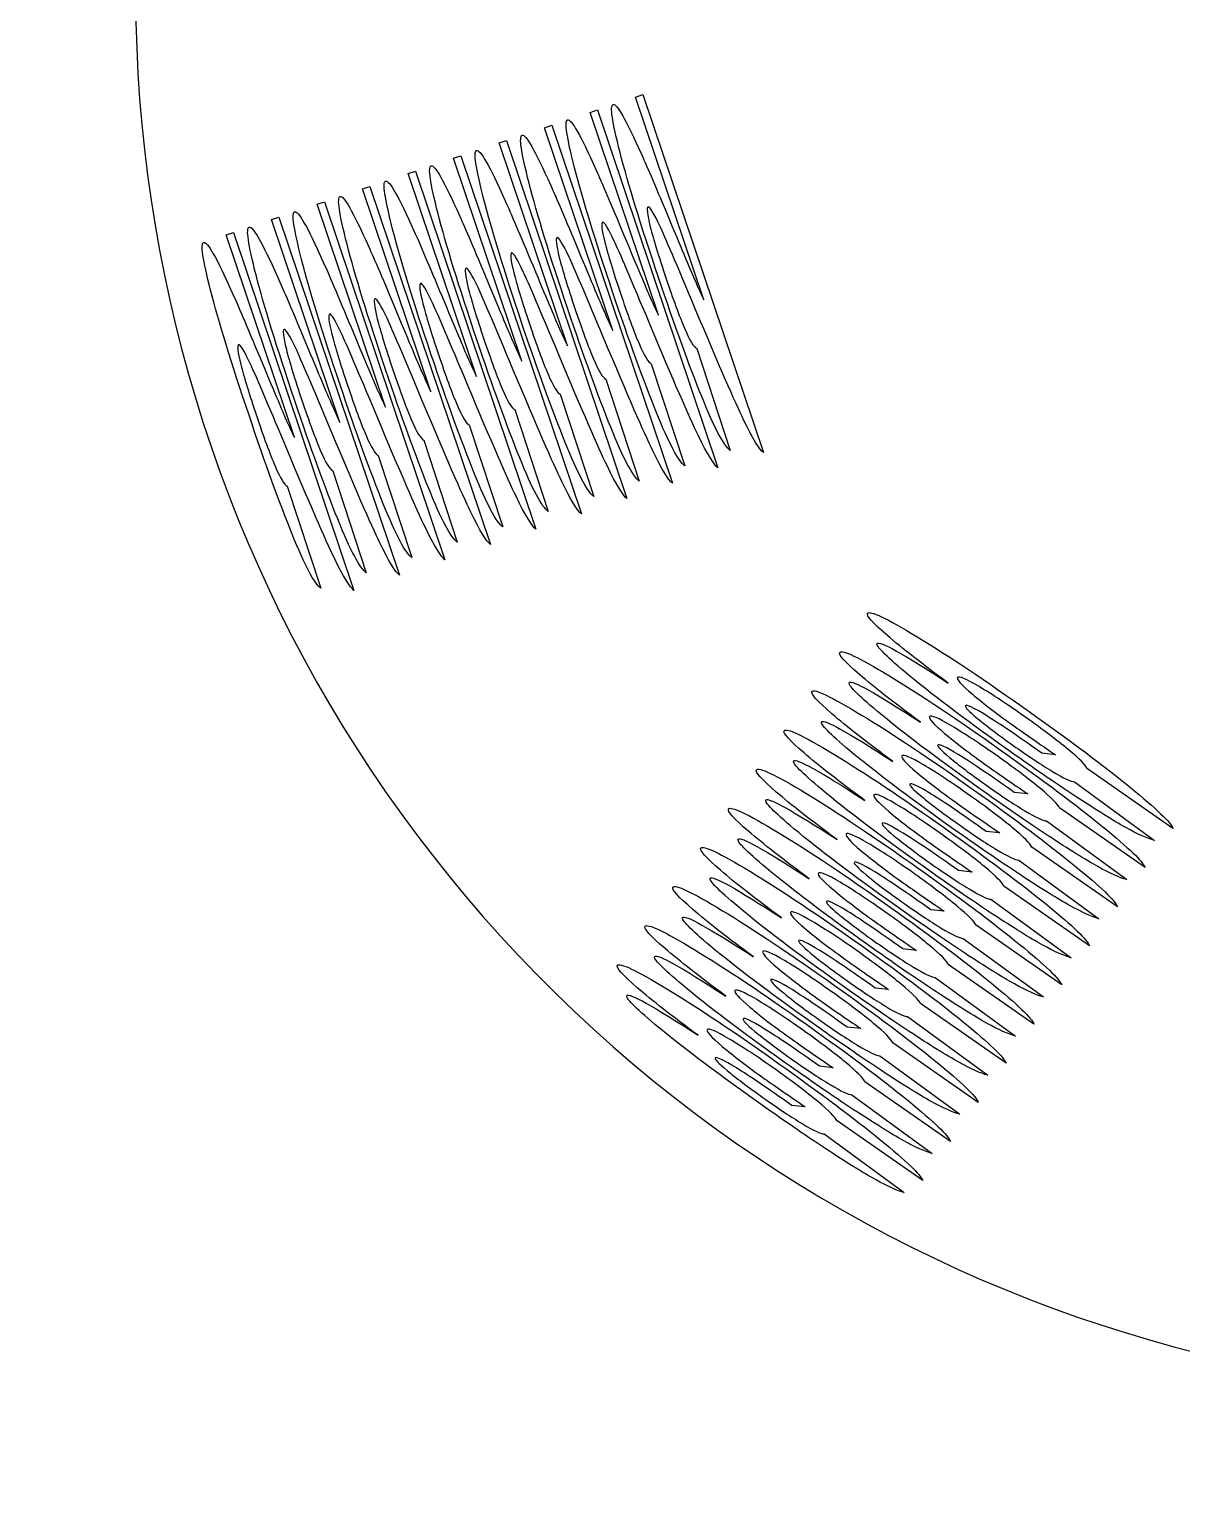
# Model space of a CAD drawing. Extents: x 4.7 to 101.2, y 199.7 to 292.
# Drawn here: x 4.7 to 40.75, y 199.74 to 245.85 of the extents above; entities that cross this region are included whole.
import ezdxf

# ---------------------------------------------------------------- set-up
doc = ezdxf.new("R2010")
doc.units = 0
doc.layers.add('Ebene_1', color=7, linetype='CONTINUOUS')

msp = doc.modelspace()

# ---------------------------------------------------------------- linework, layer by layer
at = {"layer": 'Ebene_1', "color": 7}
for points in [[(23.666184, 243.730569), (23.895689, 243.807808), (27.66684, 232.602263)], [(25.802543, 237.382644), (23.666184, 243.730569)], [(22.242403, 243.251405), (22.471909, 243.328644), (26.243059, 232.123099)], [(24.378763, 236.90348), (22.242403, 243.251405)], [(20.81861, 242.772237), (21.048115, 242.849476), (24.819266, 231.643931)], [(22.954969, 236.424312), (20.81861, 242.772237)], [(19.394816, 242.293069), (19.624322, 242.370308), (23.395472, 231.164763)], [(21.531176, 235.945144), (19.394816, 242.293069)], [(17.971036, 241.813905), (18.200541, 241.891144), (21.971692, 230.685599)], [(20.107395, 235.46598), (17.971036, 241.813905)], [(16.547242, 241.334737), (16.776748, 241.411976), (20.547898, 230.206431)], [(18.683602, 234.986812), (16.547242, 241.334737)], [(15.123462, 240.855574), (15.352967, 240.932812), (19.124118, 229.727268)], [(17.259821, 234.507648), (15.123462, 240.855574)], [(13.699668, 240.376405), (13.929174, 240.453644), (17.700324, 229.2481)], [(15.836028, 234.02848), (13.699668, 240.376405)], [(12.275888, 239.897242), (12.505393, 239.97448), (16.276543, 228.768936)], [(14.412247, 233.549316), (12.275888, 239.897242)], [(10.852094, 239.418074), (11.0816, 239.495312), (14.85275, 228.289768)], [(12.988454, 233.070148), (10.852094, 239.418074), (11.0816, 239.495312), (14.85275, 228.289768)], [(12.988454, 233.070148), (10.852094, 239.418074)], [(25.58038, 235.864122), (26.627769, 232.670503)], [(24.1566, 235.384958), (25.203989, 232.191339)], [(22.732806, 234.90579), (23.780195, 231.712171)], [(21.309013, 234.426622), (22.356402, 231.233003)], [(19.885232, 233.947458), (20.932621, 230.753839)], [(18.461439, 233.46829), (19.508828, 230.274671)], [(17.037658, 232.989126), (18.085047, 229.795507)], [(15.613865, 232.509958), (16.661254, 229.316339)], [(14.190084, 232.030794), (15.237473, 228.837175)], [(12.766291, 231.551626), (13.813679, 228.358007)], [(12.766291, 231.551626), (13.813679, 228.358007)], [(36.806173, 223.146148), (36.381846, 223.191402)], [(40.481991, 220.838337), (37.80326, 222.705041)], [(37.395757, 222.297387), (39.906594, 220.463803)], [(35.935948, 221.921609), (35.511621, 221.966864)], [(39.611766, 219.613798), (36.933035, 221.480502)], [(36.525531, 221.072848), (39.036369, 219.239265)], [(35.065722, 220.697071), (34.641395, 220.742325)], [(38.741541, 218.38926), (36.06281, 220.255964)], [(34.195497, 219.472532), (33.77117, 219.517786)], [(35.655306, 219.84831), (38.166143, 218.014726)], [(37.871315, 217.164721), (35.192584, 219.031425)], [(34.78508, 218.623771), (37.295918, 216.790187)], [(33.325272, 218.247994), (32.900945, 218.293248)], [(37.00109, 215.940183), (34.322359, 217.806887)], [(33.914855, 217.399233), (36.425693, 215.565649)], [(32.455046, 217.023455), (32.030719, 217.068709)], [(36.130865, 214.715644), (33.452134, 216.582348)], [(31.584821, 215.798916), (31.160494, 215.844171)], [(33.04463, 216.174694), (35.555467, 214.34111)], [(35.260639, 213.491105), (32.581908, 215.357809)], [(32.174404, 214.950155), (34.685242, 213.116572)], [(30.714596, 214.574378), (30.290268, 214.619632)], [(34.390414, 212.266567), (31.711683, 214.133271)], [(31.304179, 213.725617), (33.815016, 211.892033)], [(29.84437, 213.349839), (29.420043, 213.395093)], [(33.520188, 211.042028), (30.841457, 212.908732)], [(28.974145, 212.125301), (28.549818, 212.170555)], [(28.974145, 212.125301), (28.549818, 212.170555)], [(30.433954, 212.501078), (32.944791, 210.667495)], [(32.649963, 209.81749), (29.971232, 211.684194)], [(32.649957, 209.81748), (32.649963, 209.81749), (29.971232, 211.684194)], [(29.563728, 211.27654), (32.074566, 209.442956)], [(29.563728, 211.27654), (32.074566, 209.442956)]]:
    msp.add_lwpolyline(points, dxfattribs=at)
for points in [[(40.481986, 220.838327)], [(39.61176, 219.613789)], [(38.741535, 218.38925)], [(37.87131, 217.164711)], [(37.001084, 215.940173)], [(36.130859, 214.715634)], [(35.260633, 213.491096)], [(34.390408, 212.266557)], [(33.520183, 211.042019)], [(32.649957, 209.81748)]]:
    msp.add_lwpolyline(points, close=True, dxfattribs=at)
for points in [[(12.55739, 266.428838), (4.697009, 250.516815), (7.195783, 231.436613), (18.888538, 218.0853)], [(23.178961, 241.996177), (22.931053, 242.959692), (22.8581, 243.458614), (22.9601, 243.492941)], [(22.9601, 243.492941), (23.018135, 243.512473), (23.119477, 243.394597), (23.264125, 243.139316)], [(21.75518, 241.517013), (21.507273, 242.480529), (21.434319, 242.97945), (21.536319, 243.013777)], [(21.536319, 243.013777), (21.594354, 243.033309), (21.695696, 242.915434), (21.840345, 242.660152)], [(23.264125, 243.139316), (23.405627, 242.89144), (23.603372, 242.485175), (23.85736, 241.920518)], [(20.331387, 241.037845), (20.083479, 242.001361), (20.010526, 242.500282), (20.112526, 242.534609)], [(20.112526, 242.534609), (20.170561, 242.554141), (20.271903, 242.436266), (20.416551, 242.180984)], [(21.840345, 242.660152), (21.981847, 242.412277), (22.179591, 242.006011), (22.433579, 241.441355)], [(18.907593, 240.558677), (18.659686, 241.522192), (18.586732, 242.021114), (18.688732, 242.055441)], [(18.688732, 242.055441), (18.746767, 242.074973), (18.848109, 241.957097), (18.992758, 241.701816)], [(20.416551, 242.180984), (20.558053, 241.933109), (20.755798, 241.526843), (21.009786, 240.962187)], [(17.264951, 241.576277), (17.322987, 241.595809), (17.424329, 241.477934), (17.568977, 241.222652)], [(18.992758, 241.701816), (19.13426, 241.453941), (19.332004, 241.047675), (19.585992, 240.483019)], [(24.381628, 238.082272), (23.82776, 239.728028), (23.426871, 241.032662), (23.178961, 241.996177)], [(23.85736, 241.920518), (24.025635, 241.546552), (24.315266, 240.867259), (24.72625, 239.882641)], [(17.483813, 240.079513), (17.235905, 241.043029), (17.162951, 241.54195), (17.264951, 241.576277)], [(17.568977, 241.222652), (17.710479, 240.974777), (17.908224, 240.568511), (18.162212, 240.003855)], [(22.957847, 237.603109), (22.403979, 239.248864), (22.00309, 240.553499), (21.75518, 241.517013)], [(22.433579, 241.441355), (22.601855, 241.067388), (22.891485, 240.388096), (23.30247, 239.403477)], [(16.060019, 239.600345), (15.812112, 240.563861), (15.739158, 241.062782), (15.841158, 241.097109)], [(15.841158, 241.097109), (15.899193, 241.116641), (16.000535, 240.998766), (16.145184, 240.743484)], [(16.145184, 240.743484), (16.286685, 240.495609), (16.48443, 240.089343), (16.738418, 239.524687)], [(21.534054, 237.123941), (20.980186, 238.769696), (20.579297, 240.074331), (20.331387, 241.037845)], [(21.009786, 240.962187), (21.178061, 240.58822), (21.467692, 239.908927), (21.878676, 238.924309)], [(14.636239, 239.121181), (14.388331, 240.084697), (14.315377, 240.583618), (14.417377, 240.617946)], [(14.417377, 240.617946), (14.475413, 240.637477), (14.576754, 240.519602), (14.721403, 240.26432)], [(14.721403, 240.26432), (14.862905, 240.016445), (15.06065, 239.610179), (15.314638, 239.045523)], [(20.11026, 236.644773), (19.556392, 238.290528), (19.155503, 239.595162), (18.907593, 240.558677)], [(19.585992, 240.483019), (19.754268, 240.109052), (20.043898, 239.429759), (20.454883, 238.445141)], [(24.057339, 240.29077), (24.002235, 240.272225), (24.025114, 240.064625), (24.125974, 239.66797)], [(24.430639, 239.681855), (24.2316, 240.104567), (24.107167, 240.307539), (24.057339, 240.29077)], [(13.212445, 238.642013), (12.964538, 239.605529), (12.891584, 240.10445), (12.993584, 240.138778)], [(12.993584, 240.138778), (13.051619, 240.158309), (13.152961, 240.040434), (13.29761, 239.785152)], [(13.29761, 239.785152), (13.439111, 239.537277), (13.636856, 239.131011), (13.890844, 238.566355)], [(18.68648, 236.165609), (18.132612, 237.811364), (17.731723, 239.115999), (17.483813, 240.079513)], [(18.162212, 240.003855), (18.330487, 239.629888), (18.620117, 238.950596), (19.031102, 237.965977)], [(22.633558, 239.811606), (22.578455, 239.793061), (22.601333, 239.585462), (22.702193, 239.188807)], [(23.006859, 239.202691), (22.80782, 239.625404), (22.683386, 239.828375), (22.633558, 239.811606)], [(24.72625, 239.882641), (25.137236, 238.89802), (25.400396, 238.273141), (25.51573, 238.008004)], [(11.788665, 238.16285), (11.540757, 239.126365), (11.467803, 239.625286), (11.569803, 239.659614)], [(11.569803, 239.659614), (11.627839, 239.679145), (11.72918, 239.56127), (11.873829, 239.305988)], [(11.873829, 239.305988), (12.015331, 239.058113), (12.213076, 238.651847), (12.467064, 238.087191)], [(17.262686, 235.686441), (16.708818, 237.332196), (16.307929, 238.636831), (16.060019, 239.600345)], [(16.738418, 239.524687), (16.906694, 239.15072), (17.196324, 238.471428), (17.607309, 237.486809)], [(21.209765, 239.332438), (21.154661, 239.313893), (21.177539, 239.106294), (21.2784, 238.709639)], [(21.583065, 238.723523), (21.384026, 239.146236), (21.259593, 239.349207), (21.209765, 239.332438)], [(23.30247, 239.403477), (23.713455, 238.418856), (23.976615, 237.793977), (24.091949, 237.52884)], [(24.125974, 239.66797), (24.223696, 239.278704), (24.386138, 238.746578), (24.6133, 238.071591)], [(25.533733, 237.102223), (24.945021, 238.508288), (24.577323, 239.368165), (24.430639, 239.681855)], [(10.364871, 237.683682), (10.116964, 238.647197), (10.04401, 239.146118), (10.14601, 239.180446)], [(10.364871, 237.683682), (10.116964, 238.647197), (10.04401, 239.146118), (10.14601, 239.180446)], [(10.14601, 239.180446), (10.204045, 239.199977), (10.305387, 239.082102), (10.450036, 238.82682)], [(10.14601, 239.180446), (10.204045, 239.199977), (10.305387, 239.082102), (10.450036, 238.82682)], [(10.450036, 238.82682), (10.591537, 238.578945), (10.789282, 238.172679), (11.04327, 237.608023)], [(10.450036, 238.82682), (10.591537, 238.578945), (10.789282, 238.172679), (11.04327, 237.608023)], [(15.838905, 235.207277), (15.285038, 236.853032), (14.884149, 238.157667), (14.636239, 239.121181)], [(15.314638, 239.045523), (15.482913, 238.671556), (15.772543, 237.992264), (16.183528, 237.007646)], [(19.785971, 238.85327), (19.730868, 238.834725), (19.753746, 238.627125), (19.854606, 238.230471)], [(20.159272, 238.244355), (19.960233, 238.667067), (19.835799, 238.870039), (19.785971, 238.85327)], [(21.878676, 238.924309), (22.289662, 237.939688), (22.552822, 237.314809), (22.668156, 237.049672)], [(22.702193, 239.188807), (22.799915, 238.79954), (22.962357, 238.267414), (23.189519, 237.592427)], [(24.109952, 236.623059), (23.52124, 238.029124), (23.153542, 238.889002), (23.006859, 239.202691)], [(14.415112, 234.728109), (13.861244, 236.373864), (13.460355, 237.678499), (13.212445, 238.642013)], [(13.890844, 238.566355), (14.05912, 238.192388), (14.34875, 237.513096), (14.759734, 236.528477)], [(18.362191, 238.374106), (18.307087, 238.355561), (18.329965, 238.147962), (18.430826, 237.751307)], [(18.735491, 237.765191), (18.536452, 238.187904), (18.412019, 238.390875), (18.362191, 238.374106)], [(20.454883, 238.445141), (20.865868, 237.46052), (21.129028, 236.835641), (21.244362, 236.570504)], [(21.2784, 238.709639), (21.376122, 238.320372), (21.538564, 237.788246), (21.765726, 237.113259)], [(22.686159, 236.143891), (22.097447, 237.549956), (21.729749, 238.409834), (21.583065, 238.723523)], [(12.991331, 234.248945), (12.437464, 235.8947), (12.036575, 237.199335), (11.788665, 238.16285)], [(12.467064, 238.087191), (12.635339, 237.713224), (12.924969, 237.033932), (13.335954, 236.049314)], [(17.311697, 237.286023), (17.112659, 237.708736), (16.988225, 237.911707), (16.938397, 237.894938)], [(19.031102, 237.965977), (19.442088, 236.981356), (19.705248, 236.356477), (19.820582, 236.09134)], [(19.854606, 238.230471), (19.952328, 237.841204), (20.11477, 237.309078), (20.341932, 236.634091)], [(21.262365, 235.664723), (20.673653, 237.070788), (20.305955, 237.930665), (20.159272, 238.244355)], [(25.733871, 234.358019), (25.337748, 235.339198), (24.887, 236.580616), (24.381628, 238.082272)], [(24.6133, 238.071591), (24.83791, 237.404187), (25.032113, 236.878525), (25.195907, 236.494606)], [(25.51573, 238.008004), (25.628498, 237.750458), (25.724103, 237.542005), (25.802543, 237.382644)], [(11.567538, 233.769777), (11.01367, 235.415532), (10.612781, 236.720167), (10.364871, 237.683682)], [(11.567538, 233.769777), (11.01367, 235.415532), (10.612781, 236.720167), (10.364871, 237.683682)], [(11.04327, 237.608023), (11.211546, 237.234056), (11.501176, 236.554764), (11.91216, 235.570146)], [(11.04327, 237.608023), (11.211546, 237.234056), (11.501176, 236.554764), (11.91216, 235.570146)], [(16.938397, 237.894938), (16.883294, 237.876393), (16.906172, 237.668794), (17.007032, 237.272139)], [(17.607309, 237.486809), (18.018294, 236.502188), (18.281454, 235.877309), (18.396788, 235.612172)], [(18.430826, 237.751307), (18.528547, 237.362041), (18.69099, 236.829914), (18.918152, 236.154927)], [(19.838585, 235.185559), (19.249872, 236.591624), (18.882175, 237.451502), (18.735491, 237.765191)], [(24.310091, 233.878856), (23.913968, 234.860034), (23.46322, 236.101452), (22.957847, 237.603109)], [(23.189519, 237.592427), (23.41413, 236.925023), (23.608332, 236.399362), (23.772127, 236.015442)], [(24.091949, 237.52884), (24.204718, 237.271295), (24.300322, 237.062841), (24.378763, 236.90348)], [(15.514617, 237.415774), (15.459513, 237.39723), (15.482391, 237.18963), (15.583251, 236.792975)], [(15.887917, 236.806859), (15.688878, 237.229572), (15.564445, 237.432544), (15.514617, 237.415774)], [(16.183528, 237.007646), (16.594514, 236.023024), (16.857674, 235.398145), (16.973008, 235.133008)], [(17.007032, 237.272139), (17.104754, 236.882872), (17.267196, 236.350746), (17.494358, 235.675759)], [(18.414791, 234.706391), (17.826079, 236.112456), (17.458381, 236.972334), (17.311697, 237.286023)], [(22.886297, 233.399688), (22.490174, 234.380866), (22.039426, 235.622284), (21.534054, 237.123941)], [(21.765726, 237.113259), (21.990336, 236.445855), (22.184539, 235.920193), (22.348333, 235.536274)], [(22.668156, 237.049672), (22.780924, 236.792127), (22.876529, 236.583673), (22.954969, 236.424312)], [(27.053088, 233.611513), (26.77093, 234.192006), (26.264478, 235.355575), (25.533733, 237.102223)], [(14.090823, 236.936606), (14.035719, 236.918062), (14.058598, 236.710462), (14.159458, 236.313807)], [(14.464123, 236.327691), (14.265085, 236.750404), (14.140651, 236.953376), (14.090823, 236.936606)], [(14.759734, 236.528477), (15.17072, 235.543856), (15.43388, 234.918977), (15.549214, 234.65384)], [(15.583251, 236.792975), (15.680973, 236.403709), (15.843415, 235.871582), (16.070578, 235.196596)], [(16.991011, 234.227227), (16.402298, 235.633292), (16.034601, 236.49317), (15.887917, 236.806859)], [(21.462504, 232.920519), (21.066381, 233.901698), (20.615633, 235.143116), (20.11026, 236.644773)], [(20.341932, 236.634091), (20.566543, 235.966687), (20.760745, 235.441025), (20.92454, 235.057106)], [(21.244362, 236.570504), (21.357131, 236.312958), (21.452735, 236.104505), (21.531176, 235.945144)], [(25.629307, 233.132349), (25.347149, 233.712842), (24.840698, 234.876412), (24.109952, 236.623059)], [(12.667042, 236.457443), (12.611939, 236.438898), (12.634817, 236.231298), (12.735677, 235.834643)], [(13.040343, 235.848527), (12.841304, 236.27124), (12.716871, 236.474212), (12.667042, 236.457443)], [(14.159458, 236.313807), (14.25718, 235.924541), (14.419622, 235.392414), (14.646784, 234.717428)], [(15.567217, 233.748059), (14.978505, 235.154124), (14.610807, 236.014002), (14.464123, 236.327691)], [(20.038723, 232.441356), (19.6426, 233.422534), (19.191852, 234.663952), (18.68648, 236.165609)], [(18.918152, 236.154927), (19.142762, 235.487523), (19.336965, 234.961862), (19.500759, 234.577942)], [(19.820582, 236.09134), (19.93335, 235.833795), (20.028955, 235.625341), (20.107395, 235.46598)], [(24.205514, 232.653181), (23.923356, 233.233674), (23.416904, 234.397244), (22.686159, 236.143891)], [(25.195907, 236.494606), (25.359701, 236.110689), (25.487858, 235.900528), (25.58038, 235.864122)], [(11.243249, 235.978274), (11.188145, 235.95973), (11.211024, 235.75213), (11.311884, 235.355475)], [(11.243249, 235.978274), (11.188145, 235.95973), (11.211024, 235.75213), (11.311884, 235.355475)], [(11.616549, 235.369359), (11.41751, 235.792072), (11.293077, 235.995044), (11.243249, 235.978274)], [(11.616549, 235.369359), (11.41751, 235.792072), (11.293077, 235.995044), (11.243249, 235.978274)], [(12.735677, 235.834643), (12.833399, 235.445377), (12.995841, 234.91325), (13.223004, 234.238264)], [(14.143436, 233.268895), (13.554724, 234.674961), (13.187026, 235.534838), (13.040343, 235.848527)], [(13.335954, 236.049314), (13.74694, 235.064692), (14.010099, 234.439813), (14.125433, 234.174676)], [(18.61493, 231.962188), (18.218806, 232.943366), (17.768059, 234.184784), (17.262686, 235.686441)], [(17.494358, 235.675759), (17.718969, 235.008355), (17.913171, 234.482693), (18.076966, 234.098774)], [(18.396788, 235.612172), (18.509557, 235.354627), (18.605161, 235.146173), (18.683602, 234.986812)], [(22.78172, 232.174013), (22.499562, 232.754506), (21.99311, 233.918076), (21.262365, 235.664723)], [(23.772127, 236.015442), (23.93592, 235.631526), (24.064078, 235.421364), (24.1566, 235.384958)], [(11.311884, 235.355475), (11.409606, 234.966209), (11.572048, 234.434082), (11.79921, 233.759096)], [(11.311884, 235.355475), (11.409606, 234.966209), (11.572048, 234.434082), (11.79921, 233.759096)], [(12.719643, 232.789727), (12.130931, 234.195793), (11.763233, 235.05567), (11.616549, 235.369359)], [(12.719643, 232.789727), (12.130931, 234.195793), (11.763233, 235.05567), (11.616549, 235.369359)], [(11.91216, 235.570146), (12.323146, 234.585524), (12.586306, 233.960645), (12.70164, 233.695508)], [(11.91216, 235.570146), (12.323146, 234.585524), (12.586306, 233.960645), (12.70164, 233.695508)], [(17.191149, 231.483024), (16.795026, 232.464202), (16.344278, 233.70562), (15.838905, 235.207277)], [(16.070578, 235.196596), (16.295188, 234.529192), (16.48939, 234.00353), (16.653185, 233.61961)], [(21.357939, 231.694849), (21.075782, 232.275342), (20.56933, 233.438912), (19.838585, 235.185559)], [(22.348333, 235.536274), (22.512127, 235.152358), (22.640284, 234.942196), (22.732806, 234.90579)], [(15.767356, 231.003856), (15.371232, 231.985034), (14.920484, 233.226452), (14.415112, 234.728109)], [(14.646784, 234.717428), (14.871395, 234.050023), (15.065597, 233.524362), (15.229391, 233.140442)], [(16.973008, 235.133008), (17.085776, 234.875463), (17.181381, 234.66701), (17.259821, 234.507648)], [(19.934146, 231.215681), (19.651988, 231.796174), (19.145536, 232.959744), (18.414791, 234.706391)], [(20.92454, 235.057106), (21.088333, 234.673189), (21.216491, 234.463028), (21.309013, 234.426622)], [(14.343575, 230.524692), (13.947452, 231.50587), (13.496704, 232.747288), (12.991331, 234.248945)], [(13.223004, 234.238264), (13.447614, 233.57086), (13.641816, 233.045198), (13.805611, 232.661278)], [(15.549214, 234.65384), (15.661982, 234.396295), (15.757587, 234.187841), (15.836028, 234.02848)], [(18.510365, 230.736517), (18.228207, 231.31701), (17.721756, 232.48058), (16.991011, 234.227227)], [(19.500759, 234.577942), (19.664552, 234.194026), (19.79271, 233.983864), (19.885232, 233.947458)], [(26.627769, 232.670503), (26.427956, 232.814341), (26.12999, 233.376846), (25.733871, 234.358019)], [(12.919782, 230.045524), (12.523658, 231.026702), (12.07291, 232.26812), (11.567538, 233.769777)], [(12.919782, 230.045524), (12.523658, 231.026702), (12.07291, 232.26812), (11.567538, 233.769777)], [(11.79921, 233.759096), (12.02382, 233.091692), (12.218023, 232.56603), (12.381817, 232.18211)], [(11.79921, 233.759096), (12.02382, 233.091692), (12.218023, 232.56603), (12.381817, 232.18211)], [(14.125433, 234.174676), (14.238202, 233.917131), (14.333806, 233.708678), (14.412247, 233.549316)], [(18.076966, 234.098774), (18.240759, 233.714858), (18.368917, 233.504696), (18.461439, 233.46829)], [(25.203989, 232.191339), (25.004176, 232.335177), (24.70621, 232.897683), (24.310091, 233.878856)], [(12.70164, 233.695508), (12.814408, 233.437963), (12.910013, 233.22951), (12.988454, 233.070148)], [(12.70164, 233.695508), (12.814408, 233.437963), (12.910013, 233.22951), (12.988454, 233.070148)], [(17.086572, 230.257349), (16.804414, 230.837842), (16.297962, 232.001412), (15.567217, 233.748059)], [(16.653185, 233.61961), (16.816978, 233.235694), (16.945136, 233.025532), (17.037658, 232.989126)], [(23.780195, 231.712171), (23.580382, 231.856009), (23.282416, 232.418514), (22.886297, 233.399688)], [(27.66684, 232.602263), (27.539237, 232.694421), (27.334653, 233.030838), (27.053088, 233.611513)], [(15.662791, 229.778185), (15.380633, 230.358678), (14.874182, 231.522248), (14.143436, 233.268895)], [(15.229391, 233.140442), (15.393185, 232.756526), (15.521343, 232.546364), (15.613865, 232.509958)], [(22.356402, 231.233003), (22.156589, 231.376841), (21.858623, 231.939346), (21.462504, 232.920519)], [(26.243059, 232.123099), (26.115456, 232.215257), (25.910872, 232.551674), (25.629307, 233.132349)], [(14.238998, 229.299017), (13.95684, 229.87951), (13.450388, 231.04308), (12.719643, 232.789727)], [(14.238998, 229.299017), (13.95684, 229.87951), (13.450388, 231.04308), (12.719643, 232.789727)], [(13.805611, 232.661278), (13.969404, 232.277362), (14.097562, 232.067201), (14.190084, 232.030794)], [(20.932621, 230.753839), (20.732808, 230.897677), (20.434842, 231.460183), (20.038723, 232.441356)], [(24.819266, 231.643931), (24.691663, 231.736089), (24.487078, 232.072506), (24.205514, 232.653181)], [(12.381817, 232.18211), (12.545611, 231.798194), (12.673769, 231.588033), (12.766291, 231.551626)], [(12.381817, 232.18211), (12.545611, 231.798194), (12.673769, 231.588033), (12.766291, 231.551626)], [(19.508828, 230.274671), (19.309015, 230.418509), (19.011049, 230.981015), (18.61493, 231.962188)], [(23.395472, 231.164763), (23.267869, 231.256921), (23.063285, 231.593338), (22.78172, 232.174013)], [(18.085047, 229.795507), (17.885234, 229.939345), (17.587268, 230.501851), (17.191149, 231.483024)], [(21.971692, 230.685599), (21.844088, 230.777757), (21.639504, 231.114174), (21.357939, 231.694849)], [(16.661254, 229.316339), (16.46144, 229.460177), (16.163475, 230.022683), (15.767356, 231.003856)], [(20.547898, 230.206431), (20.420295, 230.298589), (20.215711, 230.635006), (19.934146, 231.215681)], [(19.124118, 229.727268), (18.996514, 229.819426), (18.79193, 230.155842), (18.510365, 230.736517)], [(15.237473, 228.837175), (15.03766, 228.981013), (14.739694, 229.543519), (14.343575, 230.524692)], [(17.700324, 229.2481), (17.572721, 229.340258), (17.368137, 229.676674), (17.086572, 230.257349)], [(13.813679, 228.358007), (13.613866, 228.501845), (13.3159, 229.064351), (12.919782, 230.045524)], [(13.813679, 228.358007), (13.613866, 228.501845), (13.3159, 229.064351), (12.919782, 230.045524)], [(16.276543, 228.768936), (16.14894, 228.861094), (15.944356, 229.19751), (15.662791, 229.778185)], [(14.85275, 228.289768), (14.725147, 228.381926), (14.520563, 228.718342), (14.238998, 229.299017)], [(14.85275, 228.289768), (14.725147, 228.381926), (14.520563, 228.718342), (14.238998, 229.299017)], [(31.548926, 226.875525), (31.086313, 227.274417), (30.878436, 227.506832), (30.925294, 227.572769)], [(30.925294, 227.572769), (30.993289, 227.668448), (31.511098, 227.423202), (32.478722, 226.83703)], [(33.451591, 225.387962), (32.639233, 225.985407), (32.005012, 226.481261), (31.548926, 226.875525)], [(30.055069, 226.34823), (30.123064, 226.443909), (30.640873, 226.198663), (31.608496, 225.612491)], [(32.103191, 225.728417), (31.469396, 226.259409), (31.176456, 226.558617), (31.224371, 226.626041)], [(31.224371, 226.626041), (31.292366, 226.72172), (32.034773, 226.309027), (33.451591, 225.387962)], [(32.478722, 226.83703), (33.446343, 226.250856), (34.615043, 225.471049), (35.984821, 224.497608)], [(30.678701, 225.650986), (30.216088, 226.049879), (30.00821, 226.282294), (30.055069, 226.34823)], [(30.354146, 225.401502), (30.422141, 225.497182), (31.164547, 225.084489), (32.581365, 224.163424)], [(32.581365, 224.163424), (31.769008, 224.760869), (31.134787, 225.256723), (30.678701, 225.650986)], [(31.608496, 225.612491), (32.576118, 225.026317), (33.744818, 224.24651), (35.114596, 223.27307)], [(35.281764, 223.321813), (33.931555, 224.281347), (32.87203, 225.083548), (32.103191, 225.728417)], [(33.736778, 225.561335), (33.699433, 225.508786), (33.855737, 225.335033), (34.205691, 225.040076)], [(34.417892, 225.276512), (34.003275, 225.521919), (33.776236, 225.61686), (33.736778, 225.561335)], [(29.808476, 224.426447), (29.345862, 224.82534), (29.137985, 225.057755), (29.184843, 225.123692)], [(29.184843, 225.123692), (29.252838, 225.219371), (29.770647, 224.974125), (30.738271, 224.387953)], [(31.232966, 224.503878), (30.599171, 225.03487), (30.306231, 225.334078), (30.354146, 225.401502)], [(34.205691, 225.040076), (34.555644, 224.745119), (34.998054, 224.407588), (35.532919, 224.027483)], [(35.881254, 224.310433), (35.313774, 224.713715), (34.825987, 225.035742), (34.417892, 225.276512)], [(33.992481, 224.677893), (33.96641, 224.641206), (34.089124, 224.509977), (34.360623, 224.284206)], [(34.653513, 224.364811), (34.243476, 224.616662), (34.023132, 224.721023), (33.992481, 224.677893)], [(30.36274, 223.279339), (29.728945, 223.810332), (29.436005, 224.10954), (29.483921, 224.176964)], [(29.483921, 224.176964), (29.551916, 224.272643), (30.294322, 223.85995), (31.71114, 222.938885)], [(31.71114, 222.938885), (30.898783, 223.53633), (30.264561, 224.032184), (29.808476, 224.426447)], [(30.738271, 224.387953), (31.705893, 223.801779), (32.874593, 223.021972), (34.244371, 222.048531)], [(34.411539, 222.097274), (33.061329, 223.056808), (32.001805, 223.85901), (31.232966, 224.503878)], [(32.866552, 224.336797), (32.829207, 224.284247), (32.985512, 224.110494), (33.335466, 223.815537)], [(33.547667, 224.051974), (33.133049, 224.29738), (32.906011, 224.392321), (32.866552, 224.336797)], [(34.360623, 224.284206), (34.632123, 224.058434), (35.005954, 223.776356), (35.482115, 223.437969)], [(36.381846, 223.191402), (35.63927, 223.721273), (35.063159, 224.11241), (34.653513, 224.364811)], [(37.202399, 223.310001), (36.849978, 223.601485), (36.409597, 223.934963), (35.881254, 224.310433)], [(35.984821, 224.497608), (37.282849, 223.575157), (38.339021, 222.782053), (39.153337, 222.118295)], [(28.93825, 223.201909), (28.475637, 223.600802), (28.26776, 223.833216), (28.314618, 223.899153)], [(28.314618, 223.899153), (28.382613, 223.994832), (28.900422, 223.749586), (29.868046, 223.163414)], [(33.335466, 223.815537), (33.685419, 223.52058), (34.127828, 223.183049), (34.662694, 222.802944)], [(35.011028, 223.085894), (34.443549, 223.489176), (33.955762, 223.811203), (33.547667, 224.051974)], [(35.532919, 224.027483), (35.885148, 223.777169), (36.309566, 223.483391), (36.806173, 223.146148)], [(30.840915, 221.714347), (30.028557, 222.311792), (29.394336, 222.807646), (28.93825, 223.201909)], [(29.868046, 223.163414), (30.835667, 222.57724), (32.004367, 221.797433), (33.374145, 220.823993)], [(33.541313, 220.872736), (32.191104, 221.83227), (31.131579, 222.634471), (30.36274, 223.279339)], [(32.677442, 222.827435), (32.262824, 223.072842), (32.035786, 223.167783), (31.996327, 223.112258)], [(33.122256, 223.453355), (33.096184, 223.416668), (33.218898, 223.285439), (33.490398, 223.059667)], [(33.783288, 223.140273), (33.37325, 223.392124), (33.152906, 223.496484), (33.122256, 223.453355)], [(35.114596, 223.27307), (36.412624, 222.350619), (37.468796, 221.557514), (38.283112, 220.893756)], [(37.448798, 221.833281), (36.793362, 222.264748), (36.071017, 222.760926), (35.281764, 223.321813)], [(35.482115, 223.437969), (35.951753, 223.104218), (36.36171, 222.831533), (36.711985, 222.619913)], [(37.80326, 222.705041), (37.755107, 222.81686), (37.55482, 223.018513), (37.202399, 223.310001)], [(27.444392, 222.674614), (27.512387, 222.770294), (28.030197, 222.525047), (28.99782, 221.938875)], [(29.492515, 222.054801), (28.85872, 222.585793), (28.56578, 222.885001), (28.613695, 222.952425)], [(28.613695, 222.952425), (28.68169, 223.048104), (29.424097, 222.635412), (30.840915, 221.714347)], [(31.996327, 223.112258), (31.958982, 223.059709), (32.115287, 222.885955), (32.46524, 222.590998)], [(34.140803, 221.861355), (33.573323, 222.264638), (33.085536, 222.586664), (32.677442, 222.827435)], [(33.490398, 223.059667), (33.761898, 222.833896), (34.135728, 222.551817), (34.611889, 222.21343)], [(35.511621, 221.966864), (34.769045, 222.496735), (34.192934, 222.887871), (33.783288, 223.140273)], [(34.662694, 222.802944), (35.014922, 222.552631), (35.43934, 222.258853), (35.935948, 221.921609)], [(36.332174, 222.085462), (35.979753, 222.376947), (35.539371, 222.710424), (35.011028, 223.085894)], [(28.068025, 221.97737), (27.605412, 222.376263), (27.397534, 222.608678), (27.444392, 222.674614)], [(32.252031, 222.228816), (32.225959, 222.192129), (32.348673, 222.0609), (32.620173, 221.835129)], [(32.913062, 221.915734), (32.503025, 222.167585), (32.282681, 222.271946), (32.252031, 222.228816)], [(32.46524, 222.590998), (32.815194, 222.296042), (33.257603, 221.958511), (33.792469, 221.578406)], [(36.711985, 222.619913), (37.062261, 222.408293), (37.290185, 222.300785), (37.395757, 222.297387)], [(27.74347, 221.727887), (27.811465, 221.823566), (28.553871, 221.410873), (29.970689, 220.489808)], [(29.970689, 220.489808), (29.158332, 221.087253), (28.52411, 221.583107), (28.068025, 221.97737)], [(28.99782, 221.938875), (29.965442, 221.352702), (31.134142, 220.572895), (32.50392, 219.599454)], [(32.671088, 219.648197), (31.320878, 220.607731), (30.261354, 221.409932), (29.492515, 222.054801)], [(31.126101, 221.887719), (31.088757, 221.83517), (31.245061, 221.661417), (31.595015, 221.36646)], [(31.807216, 221.602897), (31.392598, 221.848303), (31.16556, 221.943244), (31.126101, 221.887719)], [(32.620173, 221.835129), (32.891673, 221.609357), (33.265503, 221.327278), (33.741664, 220.988892)], [(34.641395, 220.742325), (33.89882, 221.272196), (33.322708, 221.663333), (32.913062, 221.915734)], [(35.461948, 220.860924), (35.109528, 221.152408), (34.669146, 221.485885), (34.140803, 221.861355)], [(34.244371, 222.048531), (35.542398, 221.12608), (36.59857, 220.332976), (37.412887, 219.669218)], [(36.578573, 220.608742), (35.923136, 221.04021), (35.200792, 221.536387), (34.411539, 222.097274)], [(34.611889, 222.21343), (35.081527, 221.879679), (35.491484, 221.606994), (35.84176, 221.395374)], [(36.933035, 221.480502), (36.884882, 221.592321), (36.684594, 221.793975), (36.332174, 222.085462)], [(39.002044, 220.869356), (38.615108, 221.084645), (38.097359, 221.405953), (37.448798, 221.833281)], [(39.153337, 222.118295), (39.967302, 221.454041), (40.410185, 221.027386), (40.481986, 220.838327)], [(27.1978, 220.752832), (26.735186, 221.151725), (26.527309, 221.384139), (26.574167, 221.450076)], [(26.574167, 221.450076), (26.642162, 221.545755), (27.159971, 221.300509), (28.127595, 220.714337)], [(28.622289, 220.830262), (27.988494, 221.361254), (27.695555, 221.660463), (27.74347, 221.727887)], [(31.595015, 221.36646), (31.944968, 221.071503), (32.387378, 220.733972), (32.922243, 220.353867)], [(33.270577, 220.636817), (32.703098, 221.040099), (32.215311, 221.362126), (31.807216, 221.602897)], [(33.792469, 221.578406), (34.144697, 221.328092), (34.569115, 221.034314), (35.065722, 220.697071)], [(35.84176, 221.395374), (36.192036, 221.183755), (36.419959, 221.076246), (36.525531, 221.072848)], [(31.381805, 221.004277), (31.355733, 220.967591), (31.478447, 220.836361), (31.749947, 220.61059)], [(32.042837, 220.691195), (31.632799, 220.943047), (31.412456, 221.047407), (31.381805, 221.004277)], [(35.708347, 219.384203), (35.052911, 219.815671), (34.330566, 220.311848), (33.541313, 220.872736)], [(33.741664, 220.988892), (34.211302, 220.655141), (34.621259, 220.382455), (34.971535, 220.170836)], [(36.06281, 220.255964), (36.014656, 220.367783), (35.814369, 220.569436), (35.461948, 220.860924)], [(38.283112, 220.893756), (39.097077, 220.229503), (39.53996, 219.802847), (39.61176, 219.613789)], [(39.906594, 220.463803), (39.683622, 220.523023), (39.382105, 220.658208), (39.002044, 220.869356)], [(27.752064, 219.605724), (27.118269, 220.136716), (26.825329, 220.435924), (26.873245, 220.503348)], [(26.873245, 220.503348), (26.94124, 220.599027), (27.683646, 220.186334), (29.100464, 219.265269)], [(29.100464, 219.265269), (28.288106, 219.862714), (27.653885, 220.358569), (27.1978, 220.752832)], [(28.127595, 220.714337), (29.095217, 220.128163), (30.263916, 219.348356), (31.633694, 218.374915)], [(31.800863, 218.423658), (30.450653, 219.383193), (29.391129, 220.185394), (28.622289, 220.830262)], [(30.255876, 220.663181), (30.218531, 220.610631), (30.374836, 220.436878), (30.724789, 220.141921)], [(30.936991, 220.378358), (30.522373, 220.623764), (30.295335, 220.718705), (30.255876, 220.663181)], [(31.749947, 220.61059), (32.021447, 220.384819), (32.395278, 220.10274), (32.871438, 219.764353)], [(33.77117, 219.517786), (33.028594, 220.047658), (32.452483, 220.438794), (32.042837, 220.691195)], [(34.591723, 219.636385), (34.239302, 219.92787), (33.79892, 220.261347), (33.270577, 220.636817)], [(33.374145, 220.823993), (34.672173, 219.901542), (35.728345, 219.108437), (36.542661, 218.444679)], [(38.131818, 219.644818), (37.744883, 219.860107), (37.227134, 220.181415), (36.578573, 220.608742)], [(26.327574, 219.528293), (25.864961, 219.927186), (25.657083, 220.159601), (25.703942, 220.225537)], [(25.703942, 220.225537), (25.771937, 220.321217), (26.289746, 220.07597), (27.257369, 219.489798)], [(30.724789, 220.141921), (31.074743, 219.846965), (31.517152, 219.509434), (32.052018, 219.129328)], [(32.400352, 219.412278), (31.832873, 219.815561), (31.345086, 220.137587), (30.936991, 220.378358)], [(32.922243, 220.353867), (33.274472, 220.103554), (33.69889, 219.809775), (34.195497, 219.472532)], [(34.971535, 220.170836), (35.32181, 219.959216), (35.549734, 219.851707), (35.655306, 219.84831)], [(28.230238, 218.040731), (27.417881, 218.638176), (26.78366, 219.13403), (26.327574, 219.528293)], [(27.257369, 219.489798), (28.224991, 218.903625), (29.393691, 218.123817), (30.763469, 217.150377)], [(30.930637, 217.19912), (29.580428, 218.158654), (28.520903, 218.960855), (27.752064, 219.605724)], [(30.066765, 219.153819), (29.652148, 219.399226), (29.425109, 219.494167), (29.385651, 219.438642)], [(30.51158, 219.779739), (30.485508, 219.743052), (30.608222, 219.611823), (30.879722, 219.386051)], [(31.172611, 219.466657), (30.762574, 219.718508), (30.54223, 219.822869), (30.51158, 219.779739)], [(32.900945, 218.293248), (32.158369, 218.823119), (31.582258, 219.214255), (31.172611, 219.466657)], [(32.50392, 219.599454), (33.801948, 218.677003), (34.85812, 217.883899), (35.672436, 217.22014)], [(34.838122, 218.159665), (34.182686, 218.591132), (33.460341, 219.08731), (32.671088, 219.648197)], [(32.871438, 219.764353), (33.341077, 219.430602), (33.751034, 219.157917), (34.101309, 218.946297)], [(35.192584, 219.031425), (35.144431, 219.143244), (34.944144, 219.344897), (34.591723, 219.636385)], [(37.412887, 219.669218), (38.226852, 219.004964), (38.669734, 218.578308), (38.741535, 218.38925)], [(39.036369, 219.239265), (38.813396, 219.298485), (38.511879, 219.433669), (38.131818, 219.644818)], [(25.457349, 218.303754), (24.994736, 218.702647), (24.786858, 218.935062), (24.833716, 219.000999)], [(24.833716, 219.000999), (24.901711, 219.096678), (25.419521, 218.851432), (26.387144, 218.26526)], [(26.881839, 218.381185), (26.248044, 218.912177), (25.955104, 219.211385), (26.003019, 219.278809)], [(26.003019, 219.278809), (26.071014, 219.374489), (26.813421, 218.961796), (28.230238, 218.040731)], [(29.385651, 219.438642), (29.348306, 219.386093), (29.50461, 219.21234), (29.854564, 218.917383)], [(31.530127, 218.18774), (30.962647, 218.591022), (30.47486, 218.913049), (30.066765, 219.153819)], [(30.879722, 219.386051), (31.151222, 219.16028), (31.525052, 218.878201), (32.001213, 218.539815)], [(32.052018, 219.129328), (32.404246, 218.879015), (32.828664, 218.585237), (33.325272, 218.247994)], [(33.721498, 218.411846), (33.369077, 218.703331), (32.928695, 219.036808), (32.400352, 219.412278)], [(37.261593, 218.420279), (36.874657, 218.635568), (36.356909, 218.956876), (35.708347, 219.384203)], [(29.641354, 218.5552), (29.615283, 218.518513), (29.737997, 218.387284), (30.009497, 218.161513)], [(30.302386, 218.242118), (29.892349, 218.493969), (29.672005, 218.59833), (29.641354, 218.5552)], [(29.854564, 218.917383), (30.204517, 218.622426), (30.646927, 218.284895), (31.181792, 217.90479)], [(32.001213, 218.539815), (32.470851, 218.206064), (32.880808, 217.933378), (33.231084, 217.721759)], [(34.101309, 218.946297), (34.451585, 218.734677), (34.679509, 218.627169), (34.78508, 218.623771)], [(18.888538, 218.0853), (30.581293, 204.733987), (49.165341, 199.740876), (65.974969, 205.434247)], [(25.132794, 218.054271), (25.200789, 218.14995), (25.943195, 217.737257), (27.360013, 216.816192)], [(27.360013, 216.816192), (26.547656, 217.413637), (25.913434, 217.909491), (25.457349, 218.303754)], [(26.387144, 218.26526), (27.354766, 217.679086), (28.523466, 216.899279), (29.893244, 215.925838)], [(30.060412, 215.974581), (28.710202, 216.934115), (27.650678, 217.736317), (26.881839, 218.381185)], [(28.515425, 218.214104), (28.478081, 218.161554), (28.634385, 217.987801), (28.984339, 217.692844)], [(29.19654, 217.929281), (28.781922, 218.174687), (28.554884, 218.269628), (28.515425, 218.214104)], [(30.009497, 218.161513), (30.280996, 217.935741), (30.654827, 217.653663), (31.130988, 217.315276)], [(32.030719, 217.068709), (31.288143, 217.59858), (30.712032, 217.989717), (30.302386, 218.242118)], [(32.851272, 217.187308), (32.498851, 217.478792), (32.05847, 217.81227), (31.530127, 218.18774)], [(31.633694, 218.374915), (32.931722, 217.452464), (33.987894, 216.65936), (34.802211, 215.995602)], [(33.967896, 216.935126), (33.31246, 217.366594), (32.590116, 217.862771), (31.800863, 218.423658)], [(34.322359, 217.806887), (34.274205, 217.918706), (34.073918, 218.120359), (33.721498, 218.411846)], [(36.391367, 217.195741), (36.004432, 217.41103), (35.486683, 217.732338), (34.838122, 218.159665)], [(36.542661, 218.444679), (37.356626, 217.780426), (37.799509, 217.35377), (37.87131, 217.164711)], [(38.166143, 218.014726), (37.943171, 218.073946), (37.641654, 218.209131), (37.261593, 218.420279)], [(24.587123, 217.079216), (24.12451, 217.478109), (23.916633, 217.710523), (23.963491, 217.77646)], [(23.963491, 217.77646), (24.031486, 217.872139), (24.549295, 217.626893), (25.516919, 217.040721)], [(26.011613, 217.156646), (25.377818, 217.687639), (25.084879, 217.986847), (25.132794, 218.054271)], [(28.984339, 217.692844), (29.334292, 217.397887), (29.776701, 217.060356), (30.311567, 216.680251)], [(30.659901, 216.963201), (30.092422, 217.366484), (29.604635, 217.68851), (29.19654, 217.929281)], [(31.181792, 217.90479), (31.534021, 217.654477), (31.958439, 217.360698), (32.455046, 217.023455)], [(33.231084, 217.721759), (33.58136, 217.510139), (33.809283, 217.40263), (33.914855, 217.399233)], [(29.190186, 214.750043), (27.839977, 215.709577), (26.780453, 216.511778), (26.011613, 217.156646)], [(28.771129, 217.330662), (28.745057, 217.293975), (28.867771, 217.162746), (29.139271, 216.936974)], [(29.432161, 217.01758), (29.022123, 217.269431), (28.801779, 217.373791), (28.771129, 217.330662)], [(33.097671, 215.710588), (32.442235, 216.142055), (31.71989, 216.638233), (30.930637, 217.19912)], [(31.130988, 217.315276), (31.600626, 216.981525), (32.010583, 216.70884), (32.360858, 216.49722)], [(33.452134, 216.582348), (33.40398, 216.694167), (33.203693, 216.89582), (32.851272, 217.187308)], [(35.672436, 217.22014), (36.486401, 216.555887), (36.929284, 216.129231), (37.001084, 215.940173)], [(37.295918, 216.790187), (37.072945, 216.849408), (36.771429, 216.984592), (36.391367, 217.195741)], [(25.141388, 215.932108), (24.507593, 216.4631), (24.214653, 216.762308), (24.262568, 216.829732)], [(24.262568, 216.829732), (24.330563, 216.925411), (25.07297, 216.512719), (26.489788, 215.591654)], [(26.489788, 215.591654), (25.67743, 216.189099), (25.043209, 216.684953), (24.587123, 217.079216)], [(25.516919, 217.040721), (26.48454, 216.454547), (27.65324, 215.67474), (29.023018, 214.7013)], [(27.6452, 216.989565), (27.607855, 216.937016), (27.76416, 216.763262), (28.114113, 216.468306)], [(28.326315, 216.704742), (27.911697, 216.950149), (27.684659, 217.04509), (27.6452, 216.989565)], [(29.789676, 215.738662), (29.222197, 216.141945), (28.734409, 216.463972), (28.326315, 216.704742)], [(29.139271, 216.936974), (29.410771, 216.711203), (29.784601, 216.429124), (30.260762, 216.090738)], [(31.160494, 215.844171), (30.417918, 216.374042), (29.841807, 216.765178), (29.432161, 217.01758)], [(31.981047, 215.962769), (31.628626, 216.254254), (31.188244, 216.587731), (30.659901, 216.963201)], [(30.763469, 217.150377), (32.061497, 216.227926), (33.117669, 215.434821), (33.931985, 214.771063)], [(35.521142, 215.971202), (35.134206, 216.186491), (34.616458, 216.507799), (33.967896, 216.935126)], [(23.716898, 215.854677), (23.254285, 216.25357), (23.046407, 216.485985), (23.093265, 216.551921)], [(23.716898, 215.854677), (23.254285, 216.25357), (23.046407, 216.485985), (23.093265, 216.551921)], [(23.093265, 216.551921), (23.161261, 216.647601), (23.67907, 216.402354), (24.646693, 215.816183)], [(23.093265, 216.551921), (23.161261, 216.647601), (23.67907, 216.402354), (24.646693, 215.816183)], [(28.114113, 216.468306), (28.464067, 216.173349), (28.906476, 215.835818), (29.441342, 215.455713)], [(30.311567, 216.680251), (30.663796, 216.429938), (31.088214, 216.13616), (31.584821, 215.798916)], [(32.360858, 216.49722), (32.711134, 216.2856), (32.939058, 216.178092), (33.04463, 216.174694)], [(25.619562, 214.367115), (24.807205, 214.96456), (24.172983, 215.460414), (23.716898, 215.854677)], [(25.619562, 214.367115), (24.807205, 214.96456), (24.172983, 215.460414), (23.716898, 215.854677)], [(24.646693, 215.816183), (25.614315, 215.230009), (26.783015, 214.450202), (28.152793, 213.476761)], [(24.646693, 215.816183), (25.614315, 215.230009), (26.783015, 214.450202), (28.152793, 213.476761)], [(28.319961, 213.525504), (26.969752, 214.485038), (25.910227, 215.287239), (25.141388, 215.932108)], [(27.456089, 215.480204), (27.041472, 215.72561), (26.814433, 215.820551), (26.774974, 215.765027)], [(27.900904, 216.106123), (27.874832, 216.069436), (27.997546, 215.938207), (28.269046, 215.712436)], [(28.561935, 215.793041), (28.151898, 216.044892), (27.931554, 216.149253), (27.900904, 216.106123)], [(30.290268, 214.619632), (29.547693, 215.149503), (28.971582, 215.54064), (28.561935, 215.793041)], [(29.893244, 215.925838), (31.191271, 215.003387), (32.247443, 214.210283), (33.06176, 213.546525)], [(32.227446, 214.486049), (31.572009, 214.917517), (30.849665, 215.413694), (30.060412, 215.974581)], [(30.260762, 216.090738), (30.730401, 215.756986), (31.140357, 215.484301), (31.490633, 215.272681)], [(32.581908, 215.357809), (32.533755, 215.469628), (32.333468, 215.671282), (31.981047, 215.962769)], [(34.802211, 215.995602), (35.616175, 215.331348), (36.059058, 214.904693), (36.130859, 214.715634)], [(36.425693, 215.565649), (36.20272, 215.624869), (35.901203, 215.760053), (35.521142, 215.971202)], [(24.271163, 214.707569), (23.637368, 215.238561), (23.344428, 215.53777), (23.392343, 215.605194)], [(24.271163, 214.707569), (23.637368, 215.238561), (23.344428, 215.53777), (23.392343, 215.605194)], [(23.392343, 215.605194), (23.460338, 215.700873), (24.202744, 215.28818), (25.619562, 214.367115)], [(23.392343, 215.605194), (23.460338, 215.700873), (24.202744, 215.28818), (25.619562, 214.367115)], [(26.774974, 215.765027), (26.73763, 215.712477), (26.893934, 215.538724), (27.243888, 215.243767)], [(28.919451, 214.514124), (28.351971, 214.917406), (27.864184, 215.239433), (27.456089, 215.480204)], [(28.269046, 215.712436), (28.540546, 215.486664), (28.914376, 215.204585), (29.390537, 214.866199)], [(29.441342, 215.455713), (29.79357, 215.205399), (30.217988, 214.911621), (30.714596, 214.574378)], [(31.110821, 214.738231), (30.758401, 215.029715), (30.318019, 215.363193), (29.789676, 215.738662)], [(34.650917, 214.746663), (34.263981, 214.961952), (33.746232, 215.28326), (33.097671, 215.710588)], [(27.030678, 214.881584), (27.004607, 214.844898), (27.127321, 214.713668), (27.39882, 214.487897)], [(27.69171, 214.568503), (27.281673, 214.820354), (27.061329, 214.924714), (27.030678, 214.881584)], [(27.243888, 215.243767), (27.593841, 214.94881), (28.036251, 214.611279), (28.571116, 214.231174)], [(29.390537, 214.866199), (29.860175, 214.532448), (30.270132, 214.259762), (30.620408, 214.048143)], [(31.490633, 215.272681), (31.840909, 215.061062), (32.068833, 214.953553), (32.174404, 214.950155)], [(27.449736, 212.300965), (26.099526, 213.2605), (25.040002, 214.062701), (24.271163, 214.707569)], [(27.449736, 212.300965), (26.099526, 213.2605), (25.040002, 214.062701), (24.271163, 214.707569)], [(25.904749, 214.540488), (25.867404, 214.487938), (26.023709, 214.314185), (26.373663, 214.019228)], [(25.904749, 214.540488), (25.867404, 214.487938), (26.023709, 214.314185), (26.373663, 214.019228)], [(26.585864, 214.255665), (26.171246, 214.501071), (25.944208, 214.596012), (25.904749, 214.540488)], [(26.585864, 214.255665), (26.171246, 214.501071), (25.944208, 214.596012), (25.904749, 214.540488)], [(27.39882, 214.487897), (27.67032, 214.262126), (28.044151, 213.980047), (28.520312, 213.64166)], [(29.420043, 213.395093), (28.677467, 213.924965), (28.101356, 214.316101), (27.69171, 214.568503)], [(30.240596, 213.513692), (29.888175, 213.805177), (29.447793, 214.138654), (28.919451, 214.514124)], [(29.023018, 214.7013), (30.321046, 213.778849), (31.377218, 212.985744), (32.191534, 212.321986)], [(31.35722, 213.26151), (30.701784, 213.692978), (29.979439, 214.189155), (29.190186, 214.750043)], [(31.711683, 214.133271), (31.663529, 214.24509), (31.463242, 214.446743), (31.110821, 214.738231)], [(33.780691, 213.522125), (33.393756, 213.737414), (32.876007, 214.058722), (32.227446, 214.486049)], [(33.931985, 214.771063), (34.74595, 214.10681), (35.188833, 213.680154), (35.260633, 213.491096)], [(35.555467, 214.34111), (35.332495, 214.40033), (35.030978, 214.535515), (34.650917, 214.746663)], [(26.373663, 214.019228), (26.723616, 213.724272), (27.166025, 213.386741), (27.700891, 213.006635)], [(26.373663, 214.019228), (26.723616, 213.724272), (27.166025, 213.386741), (27.700891, 213.006635)], [(28.049225, 213.289585), (27.481746, 213.692868), (26.993959, 214.014894), (26.585864, 214.255665)], [(28.049225, 213.289585), (27.481746, 213.692868), (26.993959, 214.014894), (26.585864, 214.255665)], [(28.571116, 214.231174), (28.923345, 213.980861), (29.347763, 213.687082), (29.84437, 213.349839)], [(30.620408, 214.048143), (30.970683, 213.836523), (31.198607, 213.729014), (31.304179, 213.725617)], [(26.160453, 213.657046), (26.134381, 213.620359), (26.257095, 213.48913), (26.528595, 213.263358)], [(26.160453, 213.657046), (26.134381, 213.620359), (26.257095, 213.48913), (26.528595, 213.263358)], [(26.821485, 213.343964), (26.411447, 213.595815), (26.191103, 213.700176), (26.160453, 213.657046)], [(26.821485, 213.343964), (26.411447, 213.595815), (26.191103, 213.700176), (26.160453, 213.657046)], [(28.152793, 213.476761), (29.450821, 212.55431), (30.506993, 211.761206), (31.321309, 211.097448)], [(28.152793, 213.476761), (29.450821, 212.55431), (30.506993, 211.761206), (31.321309, 211.097448)], [(30.486995, 212.036972), (29.831559, 212.468439), (29.109214, 212.964617), (28.319961, 213.525504)], [(28.520312, 213.64166), (28.98995, 213.307909), (29.399907, 213.035224), (29.750182, 212.823604)], [(30.841457, 212.908732), (30.793304, 213.020551), (30.593017, 213.222205), (30.240596, 213.513692)], [(33.06176, 213.546525), (33.875725, 212.882271), (34.318607, 212.455615), (34.390408, 212.266557)], [(34.685242, 213.116572), (34.462269, 213.175792), (34.160752, 213.310976), (33.780691, 213.522125)], [(26.528595, 213.263358), (26.800095, 213.037587), (27.173925, 212.755508), (27.650086, 212.417122)], [(26.528595, 213.263358), (26.800095, 213.037587), (27.173925, 212.755508), (27.650086, 212.417122)], [(28.549818, 212.170555), (27.807242, 212.700426), (27.231131, 213.091562), (26.821485, 213.343964)], [(28.549818, 212.170555), (27.807242, 212.700426), (27.231131, 213.091562), (26.821485, 213.343964)], [(27.700891, 213.006635), (28.053119, 212.756322), (28.477537, 212.462544), (28.974145, 212.125301)], [(27.700891, 213.006635), (28.053119, 212.756322), (28.477537, 212.462544), (28.974145, 212.125301)], [(29.370371, 212.289154), (29.01795, 212.580638), (28.577568, 212.914115), (28.049225, 213.289585)], [(29.370371, 212.289154), (29.01795, 212.580638), (28.577568, 212.914115), (28.049225, 213.289585)], [(32.910466, 212.297586), (32.52353, 212.512875), (32.005782, 212.834183), (31.35722, 213.26151)], [(29.750182, 212.823604), (30.100458, 212.611985), (30.328382, 212.504476), (30.433954, 212.501078)], [(29.61677, 210.812433), (28.961333, 211.243901), (28.238989, 211.740078), (27.449736, 212.300965)], [(29.61677, 210.812433), (28.961333, 211.243901), (28.238989, 211.740078), (27.449736, 212.300965)], [(27.650086, 212.417122), (28.119724, 212.083371), (28.529681, 211.810685), (28.879957, 211.599066)], [(27.650086, 212.417122), (28.119724, 212.083371), (28.529681, 211.810685), (28.879957, 211.599066)], [(29.971232, 211.684194), (29.923078, 211.796013), (29.722791, 211.997666), (29.370371, 212.289154)], [(29.971232, 211.684194), (29.923078, 211.796013), (29.722791, 211.997666), (29.370371, 212.289154)], [(32.191534, 212.321986), (33.005499, 211.657733), (33.448382, 211.231077), (33.520183, 211.042019)], [(33.815016, 211.892033), (33.592044, 211.951253), (33.290527, 212.086438), (32.910466, 212.297586)], [(32.040241, 211.073048), (31.653305, 211.288337), (31.135556, 211.609645), (30.486995, 212.036972)], [(28.879957, 211.599066), (29.230233, 211.387446), (29.458156, 211.279937), (29.563728, 211.27654)], [(28.879957, 211.599066), (29.230233, 211.387446), (29.458156, 211.279937), (29.563728, 211.27654)], [(31.170015, 209.848509), (30.78308, 210.063798), (30.265331, 210.385106), (29.61677, 210.812433)], [(31.170015, 209.848509), (30.78308, 210.063798), (30.265331, 210.385106), (29.61677, 210.812433)], [(31.321309, 211.097448), (32.135274, 210.433194), (32.578157, 210.006538), (32.649957, 209.81748)], [(31.321309, 211.097448), (32.135274, 210.433194), (32.578157, 210.006538), (32.649957, 209.81748)], [(32.944791, 210.667495), (32.721819, 210.726715), (32.420302, 210.861899), (32.040241, 211.073048)], [(32.074566, 209.442956), (31.851593, 209.502176), (31.550076, 209.63736), (31.170015, 209.848509)], [(32.074566, 209.442956), (31.851593, 209.502176), (31.550076, 209.63736), (31.170015, 209.848509)]]:
    msp.add_open_spline(points, degree=3, dxfattribs=at)

doc.saveas('drawing.dxf')
